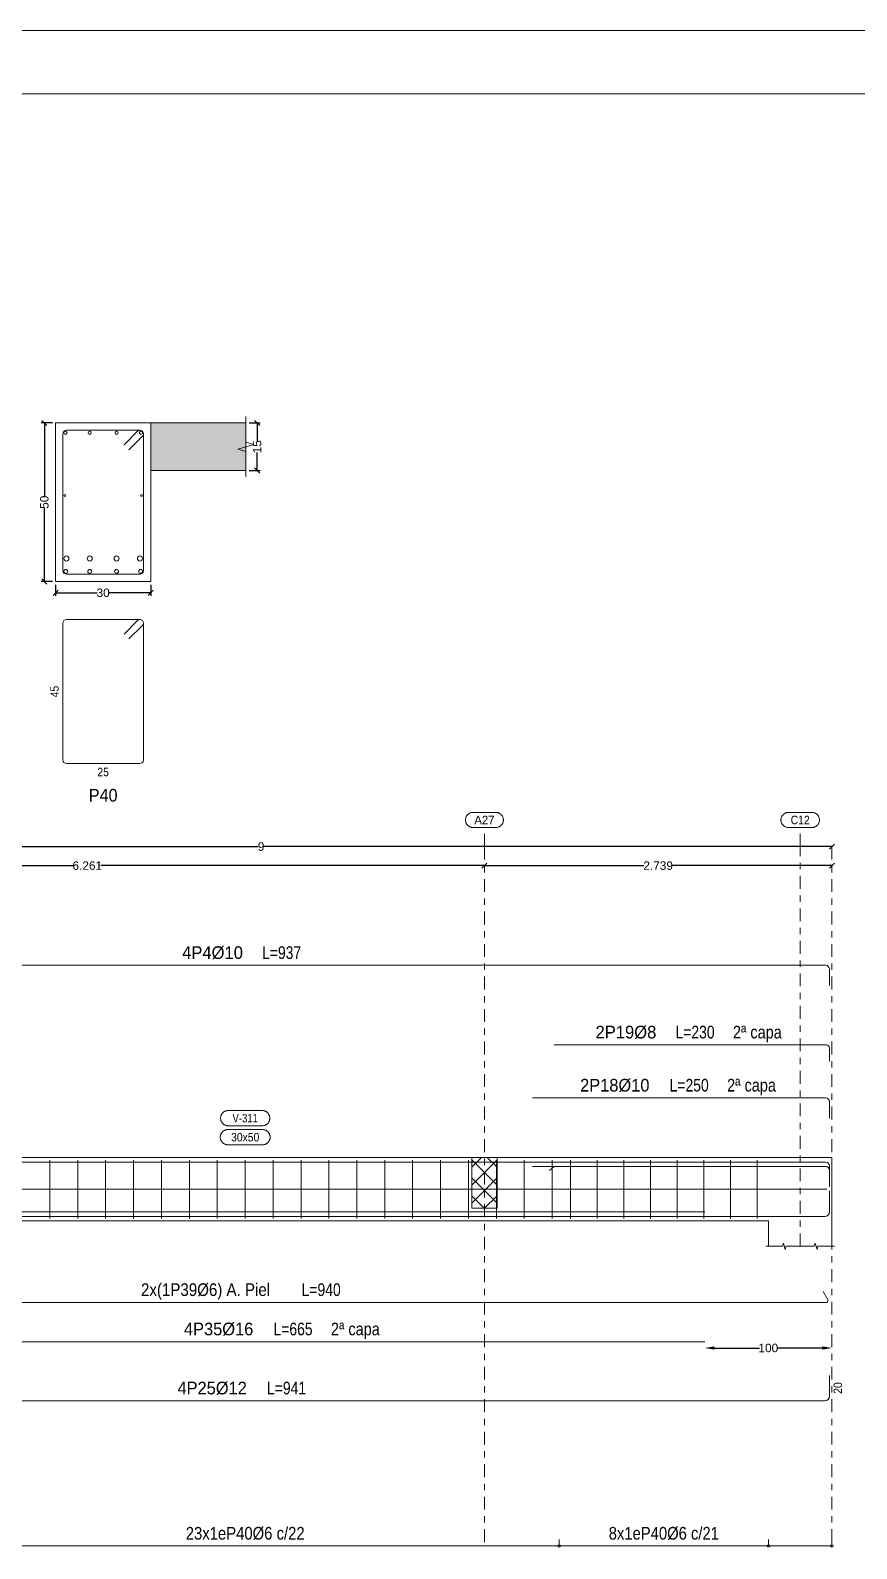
# Model space of a CAD drawing. Header units: millimetres. Extents: x 3 to 479, y -191 to 120.
# Drawn here: x 210.01 to 223.03, y 90.06 to 114 of the extents above; entities that cross this region are included whole.
import ezdxf
from ezdxf.enums import TextEntityAlignment as Align

# ---------------------------------------------------------------- set-up
doc = ezdxf.new("R2010")
doc.units = ezdxf.units.MM
doc.linetypes.add('CYPE_RAYAPUNTO', pattern=[0.4125, 0.2025, -0.105, 0, -0.105])
for name, color, linetype, lineweight in [('ALZ_ARM_LONG_ARM_TEXTOS', 3, 'Continuous', 9), ('ALZ_ARM_LONG_TXT_IND_CAPA_ARM_LONG', 3, 'Continuous', 9), ('ALZ_ARM_LONG_TXT_LONG', 3, 'Continuous', 9), ('ALZ_ARM_TRANS_TXT_EST', 3, 'Continuous', 9), ('ALZ_CONT_NUDOS', 122, 'Continuous', 9), ('ALZ_CONT_VIG_HORMIGON', 2, 'Continuous', 9), ('ALZ_COT_COT_ANCLAJES', 3, 'Continuous', 0), ('ALZ_COT_COT_ARM', 3, 'Continuous', 0), ('ALZ_COT_COT_EST', 3, 'Continuous', 0), ('ALZ_COT_COT_LIN_APOYOS', 2, 'CYPE_RAYAPUNTO', 0), ('ALZ_COT_LONGITUD_PROYECTADA', 122, 'Continuous', 0), ('ALZ_REF_COT_LIN_AUX_COTA', 2, 'CYPE_RAYAPUNTO', 9), ('ALZ_REF_REF_NOMBRE', 3, 'Continuous', 9), ('ALZ_REF_REF_REFERENCIA', 3, 'Continuous', 9), ('ALZ_REF_TEXTO_REF_NOMBRE', 3, 'Continuous', 9), ('ALZ_REF_TEXTO_REF_REFERENCIA', 3, 'Continuous', 9), ('ARM_LONGITUDINAL_Ø10', 103, 'Continuous', 9), ('ARM_LONGITUDINAL_Ø12', 171, 'Continuous', 9), ('ARM_LONGITUDINAL_Ø16', 212, 'Continuous', 9), ('ARM_LONGITUDINAL_Ø6', 151, 'Continuous', 9), ('ARM_LONGITUDINAL_Ø8', 32, 'Continuous', 9), ('ARM_TRANSVERSAL_Ø6', 151, 'Continuous', 9), ('RECUAD_LIMITES', 2, 'Continuous', 0), ('RECUAD_MARCO', 1, 'Continuous', 20), ('SEC_CONT_FORJADOS_SECCION', 8, 'Continuous', 9), ('SEC_CONT_VIG_HORMIGON_SECCION', 2, 'Continuous', 9), ('SEC_COTAS_SEC_DIM_VIGA', 122, 'Continuous', 0), ('SEC_COTAS_TEXTOS_DESPIECE_ESTRIBADO', 122, 'Continuous', 0), ('SEC_REF_TXT_POSICIONES_ARM_ESTRIBOS', 1, 'Continuous', 9)]:
    doc.layers.add(name, color=color, linetype=linetype, lineweight=lineweight)
doc.styles.add('CYPETXT_0.2_romans', font='arial.ttf', dxfattribs={"height": 0.133333})
doc.styles.add('CYPETXT_romans', font='arial.ttf', dxfattribs={"height": 0.2})
doc.dimstyles.new('cype_arrow', dxfattribs={"dimtxt": 0.18, "dimasz": 0.15, "dimexe": 0.05, "dimexo": 0.05, "dimgap": 0, "dimtad": 0, "dimdec": 4, "dimzin": 0, "dimdsep": 46, "dimtxsty": 'CYPETXT_0.2_romans', "dimcen": 0.09, "dimadec": 0, "dimazin": 0, "dimtfac": 1, "dimtdec": 4, "dimtofl": 0, "dimtmove": 2, "dimatfit": 3, "dimfxl": 1, "dimtolj": 1, "dimtzin": 0, "dimarcsym": 0})
doc.dimstyles.new('cype_oblique', dxfattribs={"dimtxt": 0.18, "dimasz": 0.18, "dimexe": 0.05, "dimexo": 0.05, "dimgap": 0, "dimtad": 0, "dimdec": 4, "dimzin": 0, "dimdsep": 46, "dimtxsty": 'CYPETXT_0.2_romans', "dimblk": 'OBLIQUE', "dimtsz": 0.04, "dimcen": 0.09, "dimadec": 0, "dimazin": 0, "dimtfac": 1, "dimtdec": 4, "dimtofl": 0, "dimtmove": 2, "dimatfit": 3, "dimfxl": 1, "dimtolj": 1, "dimtzin": 0, "dimarcsym": 0})

# ---------------------------------------------------------------- blocks, each defined once
blk = doc.blocks.new('*D1232')
at = {"layer": 'Defpoints', "color": 0, "transparency": 16777216}
for p in [(210.404, 105.307), (211.904, 105.307), (211.904, 105.129)]:
    blk.add_point(p, dxfattribs=at)
at = {"layer": 'SEC_COTAS_SEC_DIM_VIGA', "color": 0, "lineweight": -2, "transparency": 16777216}
for p, q in [((210.364, 105.089), (210.444, 105.169)), ((210.404, 105.257), (210.404, 105.079)), ((210.404, 105.129), (211.059, 105.129)), ((211.904, 105.129), (211.25, 105.129)), ((211.864, 105.089), (211.944, 105.169)), ((211.904, 105.257), (211.904, 105.079))]:
    blk.add_line(p, q, dxfattribs=at)
at = {"layer": 'SEC_COTAS_SEC_DIM_VIGA', "color": 0, "transparency": 16777216, "insert": (211.154, 105.129), "char_height": 0.1333, "attachment_point": 5, "style": 'CYPETXT_0.2_romans'}
blk.add_mtext('\\A1;30', dxfattribs=at)
blk = doc.blocks.new('_OBLIQUE')
at = {"color": 0, "linetype": 'ByBlock', "lineweight": -2}
blk.add_line((-0.5, -0.5), (0.5, 0.5), dxfattribs=at)
blk = doc.blocks.new('*D1233')
at = {"layer": 'Defpoints', "color": 0, "transparency": 16777216}
for p in [(210.227, 107.807), (210.404, 107.807), (210.404, 105.307)]:
    blk.add_point(p, dxfattribs=at)
at = {"layer": 'SEC_COTAS_SEC_DIM_VIGA', "color": 0, "lineweight": -2, "transparency": 16777216}
for p, q in [((210.354, 107.807), (210.177, 107.807)), ((210.267, 107.767), (210.187, 107.847)), ((210.227, 107.807), (210.227, 106.652)), ((210.227, 105.307), (210.227, 106.461)), ((210.267, 105.267), (210.187, 105.347)), ((210.354, 105.307), (210.177, 105.307))]:
    blk.add_line(p, q, dxfattribs=at)
at = {"layer": 'SEC_COTAS_SEC_DIM_VIGA', "color": 0, "transparency": 16777216, "insert": (210.227, 106.557), "char_height": 0.1333, "attachment_point": 5, "rotation": 90, "style": 'CYPETXT_0.2_romans'}
blk.add_mtext('\\A1;50', dxfattribs=at)
blk = doc.blocks.new('*D1234')
at = {"layer": 'Defpoints', "color": 0, "transparency": 16777216}
for p in [(213.404, 107.807), (213.582, 107.807), (213.404, 107.057)]:
    blk.add_point(p, dxfattribs=at)
at = {"layer": 'SEC_COTAS_SEC_DIM_VIGA', "color": 0, "lineweight": -2, "transparency": 16777216}
for p, q in [((213.454, 107.807), (213.632, 107.807)), ((213.622, 107.767), (213.542, 107.847)), ((213.582, 107.807), (213.582, 107.521)), ((213.582, 107.057), (213.582, 107.342)), ((213.454, 107.057), (213.632, 107.057)), ((213.622, 107.017), (213.542, 107.097))]:
    blk.add_line(p, q, dxfattribs=at)
at = {"layer": 'SEC_COTAS_SEC_DIM_VIGA', "color": 0, "transparency": 16777216, "insert": (213.582, 107.432), "char_height": 0.1333, "attachment_point": 5, "rotation": 90, "style": 'CYPETXT_0.2_romans'}
blk.add_mtext('\\A1;15', dxfattribs=at)
blk = doc.blocks.new('*D1235')
at = {"layer": 'ALZ_COT_LONGITUD_PROYECTADA', "color": 0, "lineweight": -2, "transparency": 16777216}
for p, q in [((204.604, 100.787), (204.684, 100.867)), ((204.644, 100.827), (210.692, 100.827)), ((217.165, 100.827), (211.117, 100.827)), ((217.125, 100.787), (217.205, 100.867))]:
    blk.add_line(p, q, dxfattribs=at)
at = {"layer": 'Defpoints', "color": 0, "transparency": 16777216}
for p in [(204.644, 100.827), (204.644, 100.827), (217.165, 100.827)]:
    blk.add_point(p, dxfattribs=at)
at = {"layer": 'ALZ_COT_LONGITUD_PROYECTADA', "color": 0, "transparency": 16777216, "insert": (210.904, 100.827), "char_height": 0.1333, "attachment_point": 5, "style": 'CYPETXT_0.2_romans'}
blk.add_mtext('\\A1;6.261', dxfattribs=at)
blk = doc.blocks.new('*D1236')
at = {"layer": 'ALZ_COT_LONGITUD_PROYECTADA', "color": 0, "lineweight": -2, "transparency": 16777216}
for p, q in [((217.125, 100.787), (217.205, 100.867)), ((217.165, 100.827), (219.678, 100.827)), ((222.644, 100.827), (220.131, 100.827)), ((222.604, 100.787), (222.684, 100.867))]:
    blk.add_line(p, q, dxfattribs=at)
at = {"layer": 'Defpoints', "color": 0, "transparency": 16777216}
for p in [(217.165, 100.827), (217.165, 100.827), (222.644, 100.827)]:
    blk.add_point(p, dxfattribs=at)
at = {"layer": 'ALZ_COT_LONGITUD_PROYECTADA', "color": 0, "transparency": 16777216, "insert": (219.904, 100.827), "char_height": 0.1333, "attachment_point": 5, "style": 'CYPETXT_0.2_romans'}
blk.add_mtext('\\A1;2.739', dxfattribs=at)
blk = doc.blocks.new('*D1247')
at = {"layer": 'ALZ_COT_LONGITUD_PROYECTADA', "color": 0, "lineweight": -2, "transparency": 16777216}
for p, q in [((204.604, 101.087), (204.684, 101.167)), ((204.644, 101.127), (213.6, 101.127)), ((222.644, 101.127), (213.688, 101.127)), ((222.604, 101.087), (222.684, 101.167))]:
    blk.add_line(p, q, dxfattribs=at)
at = {"layer": 'Defpoints', "color": 0, "transparency": 16777216}
for p in [(204.644, 101.127), (204.644, 101.127), (222.644, 101.127)]:
    blk.add_point(p, dxfattribs=at)
at = {"layer": 'ALZ_COT_LONGITUD_PROYECTADA', "color": 0, "transparency": 16777216, "insert": (213.644, 101.127), "char_height": 0.1333, "attachment_point": 5, "style": 'CYPETXT_0.2_romans'}
blk.add_mtext('\\A1;9', dxfattribs=at)
blk = doc.blocks.new('*D1051')
at = {"layer": 'ALZ_COT_COT_ARM', "color": 0, "lineweight": -2, "transparency": 16777216}
for p, q in [((220.788, 93.222), (221.5, 93.222)), ((222.494, 93.222), (221.782, 93.222))]:
    blk.add_line(p, q, dxfattribs=at)
at = {"layer": 'ALZ_COT_COT_ARM', "color": 0, "transparency": 16777216}
for points in [[(220.788, 93.247), (220.788, 93.197), (220.638, 93.222)], [(222.494, 93.247), (222.494, 93.197), (222.644, 93.222)]]:
    blk.add_solid(points, dxfattribs=at)
at = {"layer": 'Defpoints', "color": 0, "transparency": 16777216}
for p in [(220.638, 93.222), (222.644, 93.222), (222.644, 93.222)]:
    blk.add_point(p, dxfattribs=at)
at = {"layer": 'ALZ_COT_COT_ARM', "color": 0, "transparency": 16777216, "insert": (221.641, 93.222), "char_height": 0.1333, "attachment_point": 5, "style": 'CYPETXT_0.2_romans'}
blk.add_mtext('\\A1;100', dxfattribs=at)

msp = doc.modelspace()

# ---------------------------------------------------------------- hatches: boundary and pattern name
at = {"layer": 'SEC_CONT_FORJADOS_SECCION', "true_color": 0xdad7d3}
msp.add_hatch(color=254, dxfattribs=at).paths.add_polyline_path([(213.40445, 107.80658), (211.90445, 107.80658), (211.90445, 107.05658), (213.40445, 107.05658)])

# ---------------------------------------------------------------- linework, layer by layer
at = {"layer": 'ALZ_CONT_NUDOS', "lineweight": 0}
for p, q in [((216.96522, 96.07084), (217.12014, 96.22576)), ((216.96522, 95.788), (217.36522, 96.188)), ((217.36522, 95.788), (216.96522, 96.188)), ((217.36522, 96.07084), (217.2103, 96.22576)), ((216.96522, 95.50515), (217.36522, 95.90515)), ((217.36522, 95.50515), (216.96522, 95.90515)), ((217.16177, 95.42576), (216.96522, 95.62231)), ((217.16867, 95.42576), (217.36522, 95.62231))]:
    msp.add_line(p, q, dxfattribs=at)
at = {"layer": 'ALZ_CONT_NUDOS'}
for p, q in [((221.64368, 95.22576), (221.64368, 94.82576)), ((222.64368, 95.22576), (222.64368, 94.82576))]:
    msp.add_line(p, q, dxfattribs=at)
at = {"layer": 'ALZ_CONT_NUDOS', "lineweight": 0}
msp.add_lwpolyline([(216.96522, 96.22576), (216.96522, 95.42576), (217.36522, 95.42576), (217.36522, 96.22576), (216.96522, 96.22576)], close=True, dxfattribs=at)
at = {"layer": 'ALZ_CONT_NUDOS'}
for points in [[(221.64368, 96.22576), (222.64368, 96.22576), (222.64368, 95.22576)], [(221.60368, 94.82576), (221.86368, 94.82576), (221.87868, 94.87576), (221.90868, 94.77576), (221.92368, 94.82576), (222.18368, 94.82576)], [(222.10368, 94.82576), (222.36368, 94.82576), (222.37868, 94.87576), (222.40868, 94.77576), (222.42368, 94.82576), (222.68368, 94.82576)]]:
    msp.add_lwpolyline(points, dxfattribs=at)
at = {"layer": 'ALZ_CONT_VIG_HORMIGON'}
for p, q in [((205.14368, 96.22576), (217.16522, 96.22576)), ((217.16522, 96.22576), (221.64368, 96.22576)), ((205.14368, 95.22576), (217.16522, 95.22576)), ((217.16522, 95.22576), (221.64368, 95.22576))]:
    msp.add_line(p, q, dxfattribs=at)
at = {"layer": 'ALZ_COT_COT_EST'}
for p, q in [((218.34368, 90.10107), (218.34368, 90.20107)), ((221.64368, 90.10107), (221.64368, 90.20107))]:
    msp.add_line(p, q, dxfattribs=at)
for points in [[(208.44368, 90.10107), (218.34368, 90.10107), (218.34368, 90.20107)], [(218.34368, 90.10107), (221.64368, 90.10107), (221.64368, 90.20107)], [(221.64368, 90.10107), (222.64368, 90.10107), (222.64368, 90.20107)]]:
    msp.add_lwpolyline(points, dxfattribs=at)
for centre in [(218.34368, 90.10107), (218.34368, 90.10107), (221.64368, 90.10107), (221.64368, 90.10107), (222.64368, 90.10107)]:
    msp.add_circle(centre, 0.02, dxfattribs=at)
at = {"layer": 'ALZ_COT_COT_LIN_APOYOS'}
for p, q in [((217.16522, 101.12725), (217.16522, 90.10107)), ((222.64368, 101.12725), (222.64368, 90.10107)), ((222.64368, 101.12725), (222.64368, 90.10107))]:
    msp.add_line(p, q, dxfattribs=at)
at = {"layer": 'ALZ_REF_COT_LIN_AUX_COTA'}
for p, q in [((217.16522, 101.12725), (217.16522, 101.42725)), ((222.14368, 101.12725), (222.14368, 101.42725)), ((222.14368, 94.82576), (222.14368, 101.12725))]:
    msp.add_line(p, q, dxfattribs=at)
at = {"layer": 'ALZ_REF_REF_NOMBRE'}
for points in [[(213.66168, 96.96576), (213.6697, 96.96549), (213.67768, 96.96469), (213.68559, 96.96336), (213.69339, 96.9615), (213.70105, 96.95912), (213.70853, 96.95624), (213.7158, 96.95286), (213.72284, 96.94901), (213.7296, 96.94469), (213.73605, 96.93994), (213.74218, 96.93476), (213.74794, 96.92918), (213.75332, 96.92324), (213.75829, 96.91694), (213.76283, 96.91033), (213.76692, 96.90343), (213.77053, 96.89627), (213.77366, 96.88889), (213.7763, 96.88131), (213.77841, 96.87358), (213.78001, 96.86572), (213.78108, 96.85777), (213.78162, 96.84977), (213.78162, 96.84175), (213.78108, 96.83375), (213.78001, 96.8258), (213.77841, 96.81794), (213.7763, 96.81021), (213.77366, 96.80263), (213.77053, 96.79525), (213.76692, 96.78809), (213.76283, 96.78119), (213.75829, 96.77458), (213.75332, 96.76828), (213.74794, 96.76234), (213.74218, 96.75676), (213.73605, 96.75158), (213.7296, 96.74683), (213.72284, 96.74251), (213.7158, 96.73866), (213.70853, 96.73528), (213.70105, 96.7324), (213.69339, 96.73002), (213.68559, 96.72816), (213.67768, 96.72683), (213.6697, 96.72603), (213.66168, 96.72576), (213.12568, 96.72576), (213.11767, 96.72603), (213.10969, 96.72683), (213.10178, 96.72816), (213.09398, 96.73002), (213.08632, 96.7324), (213.07884, 96.73528), (213.07156, 96.73866), (213.06453, 96.74251), (213.05777, 96.74683), (213.05131, 96.75158), (213.04519, 96.75676), (213.03942, 96.76234), (213.03404, 96.76828), (213.02907, 96.77458), (213.02454, 96.78119), (213.02045, 96.78809), (213.01683, 96.79525), (213.0137, 96.80263), (213.01107, 96.81021), (213.00895, 96.81794), (213.00735, 96.8258), (213.00629, 96.83375), (213.00575, 96.84175), (213.00575, 96.84977), (213.00629, 96.85777), (213.00735, 96.86572), (213.00895, 96.87358), (213.01107, 96.88131), (213.0137, 96.88889), (213.01683, 96.89627), (213.02045, 96.90343), (213.02454, 96.91033), (213.02907, 96.91694), (213.03404, 96.92324), (213.03942, 96.92918), (213.04519, 96.93476), (213.05131, 96.93994), (213.05777, 96.94469), (213.06453, 96.94901), (213.07156, 96.95286), (213.07884, 96.95624), (213.08632, 96.95912), (213.09398, 96.9615), (213.10178, 96.96336), (213.10969, 96.96469), (213.11767, 96.96549), (213.12568, 96.96576), (213.66168, 96.96576)], [(213.66668, 96.66576), (213.6747, 96.66549), (213.68268, 96.66469), (213.69059, 96.66336), (213.69839, 96.6615), (213.70605, 96.65912), (213.71353, 96.65624), (213.7208, 96.65286), (213.72784, 96.64901), (213.7346, 96.64469), (213.74105, 96.63994), (213.74718, 96.63476), (213.75294, 96.62918), (213.75832, 96.62324), (213.76329, 96.61694), (213.76783, 96.61033), (213.77192, 96.60343), (213.77553, 96.59627), (213.77866, 96.58889), (213.7813, 96.58131), (213.78341, 96.57358), (213.78501, 96.56572), (213.78608, 96.55777), (213.78662, 96.54977), (213.78662, 96.54175), (213.78608, 96.53375), (213.78501, 96.5258), (213.78341, 96.51794), (213.7813, 96.51021), (213.77866, 96.50263), (213.77553, 96.49525), (213.77192, 96.48809), (213.76783, 96.48119), (213.76329, 96.47458), (213.75832, 96.46828), (213.75294, 96.46234), (213.74718, 96.45676), (213.74105, 96.45158), (213.7346, 96.44683), (213.72784, 96.44251), (213.7208, 96.43866), (213.71353, 96.43528), (213.70605, 96.4324), (213.69839, 96.43002), (213.69059, 96.42816), (213.68268, 96.42683), (213.6747, 96.42603), (213.66668, 96.42576), (213.12068, 96.42576), (213.11267, 96.42603), (213.10469, 96.42683), (213.09678, 96.42816), (213.08898, 96.43002), (213.08132, 96.4324), (213.07384, 96.43528), (213.06656, 96.43866), (213.05953, 96.44251), (213.05277, 96.44683), (213.04631, 96.45158), (213.04019, 96.45676), (213.03442, 96.46234), (213.02904, 96.46828), (213.02407, 96.47458), (213.01954, 96.48119), (213.01545, 96.48809), (213.01183, 96.49525), (213.0087, 96.50263), (213.00607, 96.51021), (213.00395, 96.51794), (213.00235, 96.5258), (213.00129, 96.53375), (213.00075, 96.54175), (213.00075, 96.54977), (213.00129, 96.55777), (213.00235, 96.56572), (213.00395, 96.57358), (213.00607, 96.58131), (213.0087, 96.58889), (213.01183, 96.59627), (213.01545, 96.60343), (213.01954, 96.61033), (213.02407, 96.61694), (213.02904, 96.62324), (213.03442, 96.62918), (213.04019, 96.63476), (213.04631, 96.63994), (213.05277, 96.64469), (213.05953, 96.64901), (213.06656, 96.65286), (213.07384, 96.65624), (213.08132, 96.65912), (213.08898, 96.6615), (213.09678, 96.66336), (213.10469, 96.66469), (213.11267, 96.66549), (213.12068, 96.66576), (213.66668, 96.66576)]]:
    msp.add_lwpolyline(points, close=True, dxfattribs=at)
at = {"layer": 'ALZ_REF_REF_REFERENCIA'}
for points in [[(217.34422, 101.66725), (217.35223, 101.66698), (217.36021, 101.66618), (217.36812, 101.66484), (217.37592, 101.66298), (217.38358, 101.66061), (217.39107, 101.65773), (217.39834, 101.65435), (217.40537, 101.6505), (217.41213, 101.64618), (217.41859, 101.64142), (217.42471, 101.63625), (217.43048, 101.63067), (217.43586, 101.62472), (217.44083, 101.61843), (217.44537, 101.61182), (217.44945, 101.60492), (217.45307, 101.59776), (217.4562, 101.59038), (217.45883, 101.5828), (217.46095, 101.57507), (217.46255, 101.56721), (217.46362, 101.55926), (217.46415, 101.55126), (217.46415, 101.54324), (217.46362, 101.53524), (217.46255, 101.52729), (217.46095, 101.51943), (217.45883, 101.51169), (217.4562, 101.50412), (217.45307, 101.49673), (217.44945, 101.48958), (217.44537, 101.48268), (217.44083, 101.47607), (217.43586, 101.46977), (217.43048, 101.46382), (217.42471, 101.45825), (217.41859, 101.45307), (217.41213, 101.44831), (217.40537, 101.444), (217.39834, 101.44014), (217.39107, 101.43677), (217.38358, 101.43389), (217.37592, 101.43151), (217.36812, 101.42965), (217.36021, 101.42832), (217.35223, 101.42752), (217.34422, 101.42725), (216.98622, 101.42725), (216.9782, 101.42752), (216.97022, 101.42832), (216.96232, 101.42965), (216.95452, 101.43151), (216.94686, 101.43389), (216.93937, 101.43677), (216.9321, 101.44014), (216.92506, 101.444), (216.9183, 101.44831), (216.91185, 101.45307), (216.90572, 101.45825), (216.89996, 101.46382), (216.89458, 101.46977), (216.88961, 101.47607), (216.88507, 101.48268), (216.88098, 101.48958), (216.87737, 101.49673), (216.87424, 101.50412), (216.87161, 101.51169), (216.86949, 101.51943), (216.86789, 101.52729), (216.86682, 101.53524), (216.86629, 101.54324), (216.86629, 101.55126), (216.86682, 101.55926), (216.86789, 101.56721), (216.86949, 101.57507), (216.87161, 101.5828), (216.87424, 101.59038), (216.87737, 101.59776), (216.88098, 101.60492), (216.88507, 101.61182), (216.88961, 101.61843), (216.89458, 101.62472), (216.89996, 101.63067), (216.90572, 101.63625), (216.91185, 101.64142), (216.9183, 101.64618), (216.92506, 101.6505), (216.9321, 101.65435), (216.93937, 101.65773), (216.94686, 101.66061), (216.95452, 101.66298), (216.96232, 101.66484), (216.97022, 101.66618), (216.9782, 101.66698), (216.98622, 101.66725), (217.34422, 101.66725)], [(222.32768, 101.66725), (222.3357, 101.66698), (222.34368, 101.66618), (222.35159, 101.66484), (222.35939, 101.66298), (222.36705, 101.66061), (222.37453, 101.65773), (222.3818, 101.65435), (222.38884, 101.6505), (222.3956, 101.64618), (222.40205, 101.64142), (222.40818, 101.63625), (222.41394, 101.63067), (222.41932, 101.62472), (222.42429, 101.61843), (222.42883, 101.61182), (222.43292, 101.60492), (222.43653, 101.59776), (222.43966, 101.59038), (222.4423, 101.5828), (222.44441, 101.57507), (222.44601, 101.56721), (222.44708, 101.55926), (222.44762, 101.55126), (222.44762, 101.54324), (222.44708, 101.53524), (222.44601, 101.52729), (222.44441, 101.51943), (222.4423, 101.51169), (222.43966, 101.50412), (222.43653, 101.49673), (222.43292, 101.48958), (222.42883, 101.48268), (222.42429, 101.47607), (222.41932, 101.46977), (222.41394, 101.46382), (222.40818, 101.45825), (222.40205, 101.45307), (222.3956, 101.44831), (222.38884, 101.444), (222.3818, 101.44014), (222.37453, 101.43677), (222.36705, 101.43389), (222.35939, 101.43151), (222.35159, 101.42965), (222.34368, 101.42832), (222.3357, 101.42752), (222.32768, 101.42725), (221.95968, 101.42725), (221.95167, 101.42752), (221.94369, 101.42832), (221.93578, 101.42965), (221.92798, 101.43151), (221.92032, 101.43389), (221.91284, 101.43677), (221.90556, 101.44014), (221.89853, 101.444), (221.89177, 101.44831), (221.88531, 101.45307), (221.87919, 101.45825), (221.87342, 101.46382), (221.86804, 101.46977), (221.86307, 101.47607), (221.85854, 101.48268), (221.85445, 101.48958), (221.85083, 101.49673), (221.8477, 101.50412), (221.84507, 101.51169), (221.84295, 101.51943), (221.84135, 101.52729), (221.84029, 101.53524), (221.83975, 101.54324), (221.83975, 101.55126), (221.84029, 101.55926), (221.84135, 101.56721), (221.84295, 101.57507), (221.84507, 101.5828), (221.8477, 101.59038), (221.85083, 101.59776), (221.85445, 101.60492), (221.85854, 101.61182), (221.86307, 101.61843), (221.86804, 101.62472), (221.87342, 101.63067), (221.87919, 101.63625), (221.88531, 101.64142), (221.89177, 101.64618), (221.89853, 101.6505), (221.90556, 101.65435), (221.91284, 101.65773), (221.92032, 101.66061), (221.92798, 101.66298), (221.93578, 101.66484), (221.94369, 101.66618), (221.95167, 101.66698), (221.95968, 101.66725), (222.32768, 101.66725)]]:
    msp.add_lwpolyline(points, close=True, dxfattribs=at)
at = {"layer": 'ARM_LONGITUDINAL_Ø10'}
for points in [[(222.60368, 98.93561), (222.60368, 99.19561), (222.59912, 99.21857), (222.58611, 99.23803), (222.56664, 99.25104), (222.54368, 99.25561), (204.18368, 99.25561)], [(222.60368, 96.84577), (222.60368, 97.10577), (222.59912, 97.12873), (222.58611, 97.14819), (222.56664, 97.1612), (222.54368, 97.16577), (217.92368, 97.16577)], [(222.60368, 95.83376), (222.60368, 96.09376), (222.59912, 96.11672), (222.58611, 96.13619), (222.56664, 96.14919), (222.54368, 96.15376), (204.18368, 96.15376)], [(222.60368, 95.76443), (222.60368, 96.02443), (222.59912, 96.04739), (222.58611, 96.06685), (222.56664, 96.07986), (222.54368, 96.08443), (217.92368, 96.08443)]]:
    msp.add_lwpolyline(points, dxfattribs=at)
for centre in [(210.55945, 107.65158), (210.94278, 107.65158), (211.36612, 107.65158), (211.74945, 107.65158)]:
    msp.add_circle(centre, 0.025, dxfattribs=at)
at = {"layer": 'ARM_LONGITUDINAL_Ø12'}
for points in [[(222.60368, 95.69776), (222.60368, 95.36976), (222.5982, 95.34221), (222.58259, 95.31885), (222.55924, 95.30324), (222.53168, 95.29776), (204.18368, 95.29776)], [(222.60368, 92.79106), (222.60368, 92.46306), (222.5982, 92.43551), (222.58259, 92.41215), (222.55924, 92.39654), (222.53168, 92.39106), (204.18368, 92.39106)]]:
    msp.add_lwpolyline(points, dxfattribs=at)
for centre in [(210.56445, 105.46658), (210.94278, 105.46658), (211.36612, 105.46658), (211.74445, 105.46658)]:
    msp.add_circle(centre, 0.03, dxfattribs=at)
at = {"layer": 'ARM_LONGITUDINAL_Ø16'}
for points in [[(207.33816, 95.36709), (220.63816, 95.36709)], [(207.33816, 93.32186), (220.63816, 93.32186)]]:
    msp.add_lwpolyline(points, dxfattribs=at)
for centre in [(210.57445, 105.66991), (210.94278, 105.66991), (211.36612, 105.66991), (211.73445, 105.66991)]:
    msp.add_circle(centre, 0.04, dxfattribs=at)
at = {"layer": 'ARM_LONGITUDINAL_Ø6'}
for points in [[(204.00368, 95.72576), (222.56211, 95.72576)], [(204.00368, 93.94187), (222.56211, 93.94187), (222.57317, 93.95115), (222.58039, 93.96365), (222.5829, 93.97787), (222.50368, 94.11507)]]:
    msp.add_lwpolyline(points, dxfattribs=at)
for centre in [(210.54945, 106.66075), (211.75945, 106.66075)]:
    msp.add_circle(centre, 0.015, dxfattribs=at)
at = {"layer": 'ARM_LONGITUDINAL_Ø8'}
msp.add_line((218.26368, 96.08443), (218.18887, 96.01807), dxfattribs=at)
for points in [[(222.60368, 97.74269), (222.60368, 97.95469), (222.60003, 97.97306), (222.58962, 97.98863), (222.57405, 97.99904), (222.55568, 98.00269), (218.26368, 98.00269)], [(222.60368, 95.82443), (222.60368, 96.03643), (222.60003, 96.0548), (222.58962, 96.07037), (222.57405, 96.08077), (222.55568, 96.08443), (218.26368, 96.08443)]]:
    msp.add_lwpolyline(points, dxfattribs=at)
at = {"layer": 'ARM_TRANSVERSAL_Ø6'}
for p, q in [((210.31368, 96.18576), (210.31368, 95.26576)), ((210.75368, 96.18576), (210.75368, 95.26576)), ((211.19368, 96.18576), (211.19368, 95.26576)), ((211.63368, 96.18576), (211.63368, 95.26576)), ((212.07368, 96.18576), (212.07368, 95.26576)), ((212.51368, 96.18576), (212.51368, 95.26576)), ((212.95368, 96.18576), (212.95368, 95.26576)), ((213.39368, 96.18576), (213.39368, 95.26576)), ((213.83368, 96.18576), (213.83368, 95.26576)), ((214.27368, 96.18576), (214.27368, 95.26576)), ((214.71368, 96.18576), (214.71368, 95.26576)), ((215.15368, 96.18576), (215.15368, 95.26576)), ((215.59368, 96.18576), (215.59368, 95.26576)), ((216.03368, 96.18576), (216.03368, 95.26576)), ((216.47368, 96.18576), (216.47368, 95.26576)), ((216.91368, 96.18576), (216.91368, 95.26576)), ((217.35368, 96.18576), (217.35368, 95.26576)), ((217.79368, 96.18576), (217.79368, 95.26576)), ((218.23368, 96.18576), (218.23368, 95.26576)), ((218.52368, 96.18576), (218.52368, 95.26576)), ((218.94368, 96.18576), (218.94368, 95.26576)), ((219.36368, 96.18576), (219.36368, 95.26576)), ((219.78368, 96.18576), (219.78368, 95.26576)), ((220.20368, 96.18576), (220.20368, 95.26576)), ((220.62368, 96.18576), (220.62368, 95.26576)), ((221.04368, 96.18576), (221.04368, 95.26576)), ((221.46368, 96.18576), (221.46368, 95.26576))]:
    msp.add_line(p, q, dxfattribs=at)
for points in [[(211.56121, 107.38556), (211.77334, 107.59769), (211.78018, 107.60602), (211.78526, 107.61553), (211.78839, 107.62585), (211.78945, 107.63658), (211.78839, 107.64731), (211.78526, 107.65763), (211.78018, 107.66714), (211.77334, 107.67547), (211.76501, 107.68231), (211.7555, 107.68739), (211.74518, 107.69052), (211.73445, 107.69158), (210.57445, 107.69158), (210.5534, 107.68739), (210.53556, 107.67547), (210.52364, 107.65763), (210.51945, 107.63658), (210.51945, 105.47658), (210.52364, 105.45553), (210.53556, 105.43769), (210.5534, 105.42577), (210.57445, 105.42158), (211.73445, 105.42158), (211.7555, 105.42577), (211.77334, 105.43769), (211.78526, 105.45553), (211.78945, 105.47658), (211.78945, 107.63658), (211.78839, 107.64731), (211.78526, 107.65763), (211.78018, 107.66714), (211.77334, 107.67547), (211.76501, 107.68231), (211.7555, 107.68739), (211.74518, 107.69052), (211.73445, 107.69158), (211.72372, 107.69052), (211.7134, 107.68739), (211.70389, 107.68231), (211.69556, 107.67547), (211.48343, 107.46334)], [(211.56121, 104.40122), (211.77334, 104.61336), (211.78018, 104.62169), (211.78526, 104.6312), (211.78839, 104.64152), (211.78945, 104.65225), (211.78839, 104.66298), (211.78526, 104.67329), (211.78018, 104.6828), (211.77334, 104.69114), (211.76501, 104.69798), (211.7555, 104.70306), (211.74518, 104.70619), (211.73445, 104.70725), (210.57445, 104.70725), (210.5534, 104.70306), (210.53556, 104.69114), (210.52364, 104.67329), (210.51945, 104.65225), (210.51945, 102.49225), (210.52364, 102.4712), (210.53556, 102.45336), (210.5534, 102.44143), (210.57445, 102.43725), (211.73445, 102.43725), (211.7555, 102.44143), (211.77334, 102.45336), (211.78526, 102.4712), (211.78945, 102.49225), (211.78945, 104.65225), (211.78839, 104.66298), (211.78526, 104.67329), (211.78018, 104.6828), (211.77334, 104.69114), (211.76501, 104.69798), (211.7555, 104.70306), (211.74518, 104.70619), (211.73445, 104.70725), (211.72372, 104.70619), (211.7134, 104.70306), (211.70389, 104.69798), (211.69556, 104.69114), (211.48343, 104.47901)]]:
    msp.add_lwpolyline(points, dxfattribs=at)
at = {"layer": 'RECUAD_LIMITES'}
msp.add_lwpolyline([(100.33093, 75.29684), (254.63093, 75.29684), (254.63093, 113.99684), (100.33093, 113.99684), (100.33093, 75.29684)], close=True, dxfattribs=at)
at = {"layer": 'RECUAD_MARCO'}
msp.add_lwpolyline([(102.83093, 76.29684), (253.63093, 76.29684), (253.63093, 112.99684), (102.83093, 112.99684), (102.83093, 76.29684)], close=True, dxfattribs=at)
at = {"layer": 'SEC_CONT_FORJADOS_SECCION', "color": 254, "true_color": 0xdad7d3}
msp.add_lwpolyline([(213.40445, 107.80658), (211.90445, 107.80658), (211.90445, 107.05658), (213.40445, 107.05658)], close=True, dxfattribs=at)
at = {"layer": 'SEC_CONT_FORJADOS_SECCION'}
for points in [[(213.40445, 107.80658), (211.90445, 107.80658), (211.90445, 107.05658), (213.40445, 107.05658)], [(213.40445, 107.90658), (213.40445, 107.50658), (213.52945, 107.46908), (213.27945, 107.39408), (213.40445, 107.35658), (213.40445, 106.95658)]]:
    msp.add_lwpolyline(points, dxfattribs=at)
at = {"layer": 'SEC_CONT_VIG_HORMIGON_SECCION'}
msp.add_lwpolyline([(211.90445, 107.80658), (210.40445, 107.80658), (210.40445, 105.30658), (211.90445, 105.30658), (211.90445, 107.80658)], close=True, dxfattribs=at)

# ---------------------------------------------------------------- texts
at = {"layer": 'ALZ_ARM_LONG_ARM_TEXTOS', "style": 'CYPETXT_romans'}
for s, width, p in [('4P4%%c10', 0.935124, (212.87868, 99.35561)), ('2P19%%c8', 0.935124, (219.39618, 98.10269)), ('2P18%%c10', 0.92633, (219.22018, 97.26577)), ('2x(1P39%%c6) A. Piel', 0.851134, (212.76868, 94.04187)), ('4P35%%c16', 0.92633, (212.97466, 93.42186)), ('4P25%%c12', 0.92633, (212.87268, 92.49106))]:
    msp.add_text(s, height=0.2, dxfattribs=dict(at, width=width)).set_placement(p, align=Align.CENTER)
at = {"layer": 'ALZ_ARM_LONG_TXT_IND_CAPA_ARM_LONG', "style": 'CYPETXT_romans', "width": 0.816999}
for p in [(221.46818, 98.10269), (221.37618, 97.26577), (215.13066, 93.42186)]:
    msp.add_text('2ª capa', height=0.2, dxfattribs=at).set_placement(p, align=Align.CENTER)
at = {"layer": 'ALZ_ARM_LONG_TXT_LONG', "style": 'CYPETXT_romans', "width": 0.785606}
for s, p in [(' L=937', (213.93718, 99.35561)), (' L=230', (220.45468, 98.10269)), (' L=250', (220.36268, 97.26577)), (' L=940', (214.56068, 94.04187)), (' L=665', (214.11716, 93.42186)), (' L=941', (214.01518, 92.49106))]:
    msp.add_text(s, height=0.2, dxfattribs=at).set_placement(p, align=Align.CENTER)
at = {"layer": 'ALZ_ARM_TRANS_TXT_EST', "style": 'CYPETXT_romans'}
for s, width, p in [('23x1eP40%%c6 c/22', 0.837616, (213.39368, 90.20107)), ('8x1eP40%%c6 c/21', 0.835132, (219.99368, 90.20107))]:
    msp.add_text(s, height=0.2, dxfattribs=dict(at, width=width)).set_placement(p, align=Align.CENTER)
at = {"layer": 'ALZ_COT_COT_ANCLAJES', "style": 'CYPETXT_romans', "width": 0.872274}
msp.add_text('20', height=0.133333, rotation=90, dxfattribs=at).set_placement((222.67035, 92.59106), align=Align.TOP_CENTER)
at = {"layer": 'ALZ_REF_TEXTO_REF_NOMBRE', "style": 'CYPETXT_romans'}
for s, width, p in [('V-311', 0.803518, (213.39368, 96.84576)), ('30x50', 0.876123, (213.39368, 96.54576))]:
    msp.add_text(s, height=0.133333, dxfattribs=dict(at, width=width)).set_placement(p, align=Align.MIDDLE_CENTER)
at = {"layer": 'ALZ_REF_TEXTO_REF_REFERENCIA', "style": 'CYPETXT_romans'}
for s, width, p in [('A27', 0.960644, (217.16522, 101.54725)), ('C12', 0.8832, (222.14368, 101.54725))]:
    msp.add_text(s, height=0.133333, dxfattribs=dict(at, width=width)).set_placement(p, align=Align.MIDDLE_CENTER)
at = {"layer": 'SEC_COTAS_TEXTOS_DESPIECE_ESTRIBADO', "style": 'CYPETXT_romans', "width": 0.872274}
msp.add_text('45', height=0.133333, rotation=90, dxfattribs=at).set_placement((210.45278, 103.57225), align=Align.CENTER)
msp.add_text('25', height=0.133333, dxfattribs=at).set_placement((211.15445, 102.37058), align=Align.TOP_CENTER)
at = {"layer": 'SEC_REF_TXT_POSICIONES_ARM_ESTRIBOS', "style": 'CYPETXT_romans', "width": 0.91451}
msp.add_text('P40', height=0.2, dxfattribs=at).set_placement((211.15445, 101.93725), align=Align.MIDDLE_CENTER)

# ---------------------------------------------------------------- dimensions: what is measured, and where the dimension line sits
at = {"layer": 'ALZ_COT_COT_ARM'}
dim = msp.add_aligned_dim(p1=(220.63816, 93.22186), p2=(222.64368, 93.22186), distance=0, text='100', dimstyle='cype_arrow', override={"dimexe": 0, "dimexo": 0}, dxfattribs=at)
dim.commit()
dim.dimension.update_dxf_attribs({"geometry": '*D1051', "text_midpoint": (221.64092, 93.22186)})
at = {"layer": 'ALZ_COT_LONGITUD_PROYECTADA'}
for p1, p2, text, picture, middle in [((222.64368, 101.12725), (204.64368, 101.12725), '9', '*D1247', (213.64368, 101.12725)), ((217.16522, 100.82725), (204.64368, 100.82725), '6.261', '*D1235', (210.90445, 100.82725)), ((222.64368, 100.82725), (217.16522, 100.82725), '2.739', '*D1236', (219.90445, 100.82725))]:
    dim = msp.add_aligned_dim(p1=p1, p2=p2, distance=0, text=text, dimstyle='cype_oblique', override={"dimexe": 0, "dimexo": 0}, dxfattribs=at)
    dim.commit()
    dim.dimension.update_dxf_attribs({"geometry": picture, "text_midpoint": middle})
at = {"layer": 'SEC_COTAS_SEC_DIM_VIGA'}
for p1, p2, distance, text, picture, middle in [((210.40445, 105.30658), (210.40445, 107.80658), 0.17733, '50', '*D1233', (210.22712, 106.55658)), ((213.40445, 107.05658), (213.40445, 107.80658), -0.17733, '15', '*D1234', (213.58178, 107.43158)), ((210.40445, 105.30658), (211.90445, 105.30658), -0.17733, '30', '*D1232', (211.15445, 105.12925))]:
    dim = msp.add_aligned_dim(p1=p1, p2=p2, distance=distance, text=text, dimstyle='cype_oblique', dxfattribs=at)
    dim.commit()
    dim.dimension.update_dxf_attribs({"geometry": picture, "text_midpoint": middle})

doc.saveas('drawing.dxf')
